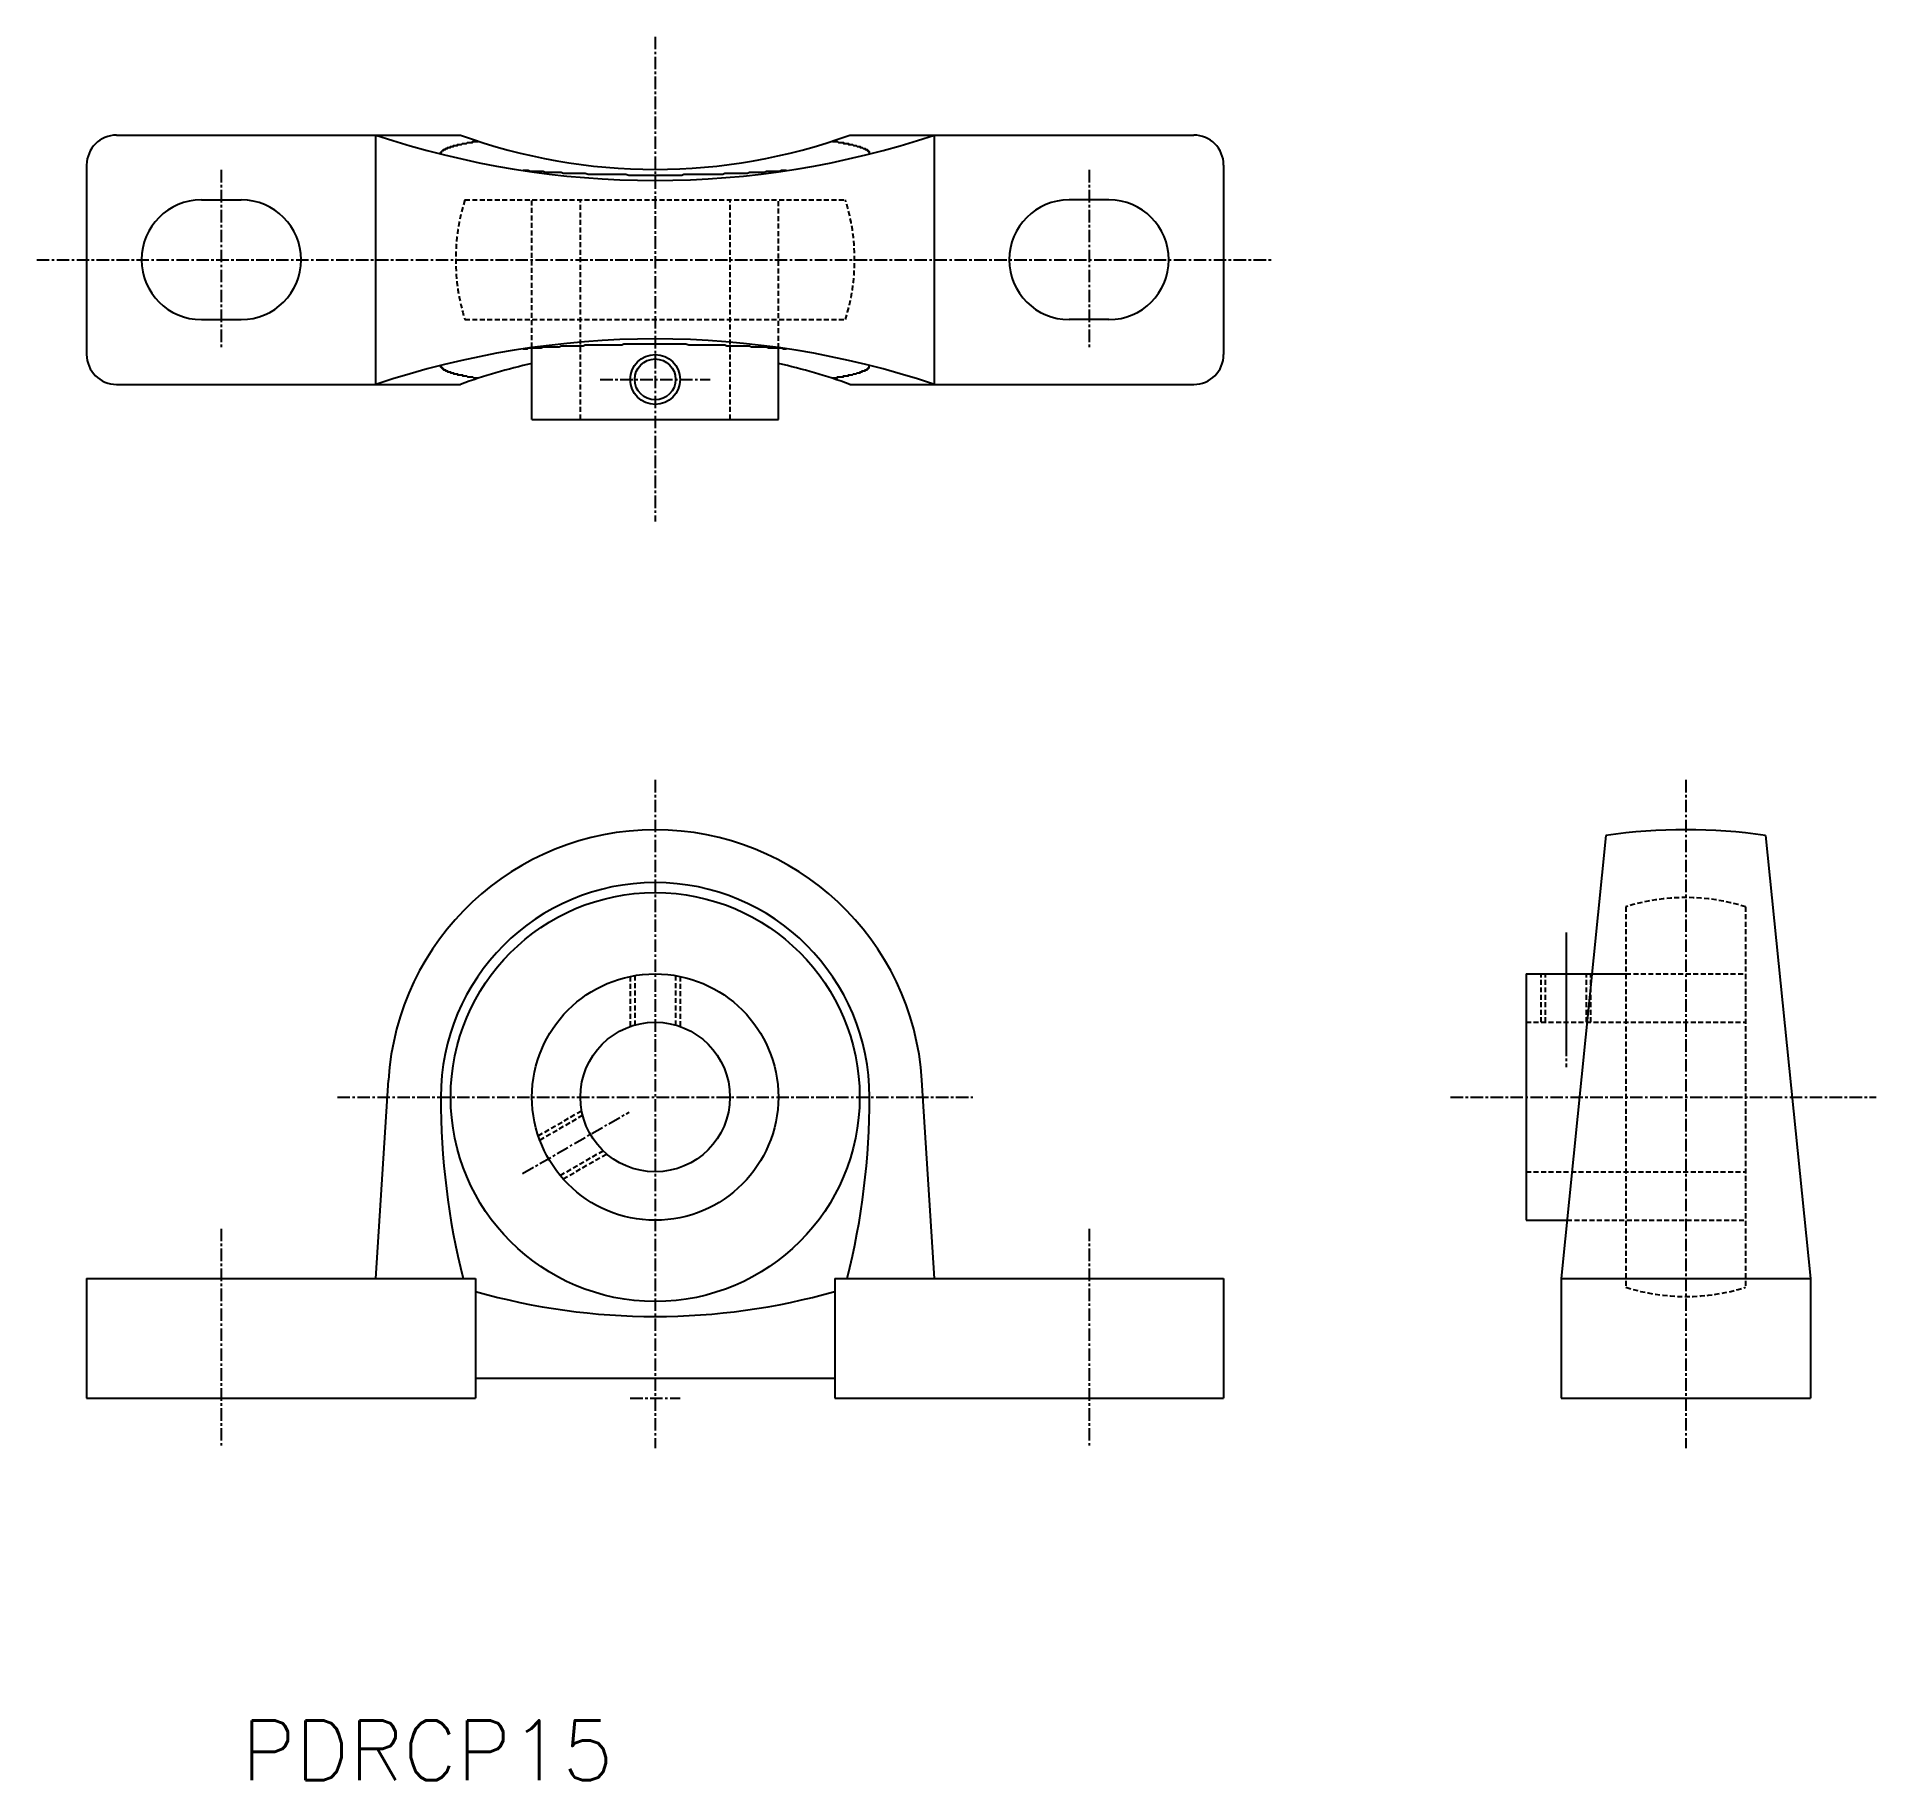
# Model space of a CAD drawing. Extents: x -23759 to -19844, y 30600 to 36356.
# Drawn here: x -23758.9 to -23574.4, y 36181.4 to 36356.2 of the extents above; entities outside this region: 1.
import ezdxf
from ezdxf.enums import TextEntityAlignment as Align

# ---------------------------------------------------------------- set-up
doc = ezdxf.new("R2010")
doc.units = 0
doc.header["$PDMODE"] = 1
doc.linetypes.add('CENTER', pattern=[2, 1.25, -0.25, 0.25, -0.25])
doc.linetypes.add('DASHED', pattern=[0.75, 0.5, -0.25])
doc.layers.get('0').update_dxf_attribs({"linetype": 'CONTINUOUS'})
doc.layers.add('CENTER', color=1, linetype='CENTER')
doc.styles.add('MISUMI', font='txt.shx')

msp = doc.modelspace()

# ---------------------------------------------------------------- linework, layer by layer
at = {"color": 7, "linetype": 'CONTINUOUS'}
for p, q in [((-23750.87, 36346.35), (-23716.39, 36346.35)), ((-23724.87, 36321.35), (-23724.87, 36346.35)), ((-23677.35, 36346.35), (-23642.87, 36346.35)), ((-23668.87, 36321.35), (-23668.87, 36346.35)), ((-23753.87, 36343.35), (-23753.87, 36324.35)), ((-23639.87, 36343.35), (-23639.87, 36324.35)), ((-23742.37, 36339.85), (-23738.37, 36339.85)), ((-23651.37, 36339.85), (-23655.37, 36339.85)), ((-23742.37, 36327.85), (-23738.37, 36327.85)), ((-23651.37, 36327.85), (-23655.37, 36327.85)), ((-23709.22, 36317.85), (-23709.22, 36325.04)), ((-23684.52, 36317.85), (-23684.52, 36324.98)), ((-23750.87, 36321.35), (-23716.39, 36321.35)), ((-23677.35, 36321.35), (-23642.87, 36321.35)), ((-23709.22, 36317.85), (-23684.52, 36317.85)), ((-23601.54, 36276.13), (-23606.04, 36231.7)), ((-23585.54, 36276.13), (-23581.04, 36231.7)), ((-23609.54, 36262.25), (-23609.54, 36237.55)), ((-23609.54, 36262.25), (-23599.54, 36262.25)), ((-23724.87, 36231.7), (-23723.62, 36251.58)), ((-23668.87, 36231.7), (-23670.12, 36251.58)), ((-23609.54, 36237.55), (-23605.45, 36237.55)), ((-23753.87, 36231.7), (-23714.87, 36231.7)), ((-23753.87, 36231.7), (-23753.87, 36219.7)), ((-23714.87, 36231.7), (-23714.87, 36219.7)), ((-23678.87, 36231.7), (-23639.87, 36231.7)), ((-23678.87, 36231.7), (-23678.87, 36219.7)), ((-23639.87, 36231.7), (-23639.87, 36219.7)), ((-23606.04, 36231.7), (-23581.04, 36231.7)), ((-23606.04, 36231.7), (-23606.04, 36219.7)), ((-23581.04, 36231.7), (-23581.04, 36219.7)), ((-23714.87, 36221.7), (-23678.87, 36221.7)), ((-23753.87, 36219.7), (-23714.87, 36219.7)), ((-23678.87, 36219.7), (-23639.87, 36219.7)), ((-23606.04, 36219.7), (-23581.04, 36219.7))]:
    msp.add_line(p, q, dxfattribs=at)
at = {"color": 3, "linetype": 'DASHED'}
for p, q in [((-23715.95, 36339.85), (-23677.79, 36339.85)), ((-23709.22, 36325.04), (-23709.22, 36339.85)), ((-23704.35, 36317.85), (-23704.35, 36339.85)), ((-23689.35, 36317.85), (-23689.35, 36339.85)), ((-23684.52, 36324.98), (-23684.52, 36339.85)), ((-23715.95, 36327.85), (-23677.79, 36327.85)), ((-23599.54, 36268.98), (-23599.54, 36230.82)), ((-23587.54, 36268.98), (-23587.54, 36230.82)), ((-23608.04, 36257.4), (-23608.04, 36262.25)), ((-23607.61, 36257.4), (-23607.61, 36262.25)), ((-23603.48, 36257.4), (-23603.48, 36262.25)), ((-23603.04, 36257.4), (-23603.04, 36262.25)), ((-23599.54, 36262.25), (-23587.54, 36262.25)), ((-23587.54, 36262.25), (-23587.54, 36237.55)), ((-23699.37, 36262), (-23699.37, 36256.97)), ((-23698.92, 36262.08), (-23698.92, 36257.12)), ((-23694.82, 36262.08), (-23694.82, 36257.12)), ((-23694.37, 36262), (-23694.37, 36256.97)), ((-23609.54, 36257.4), (-23587.54, 36257.4)), ((-23708.59, 36246.02), (-23704.24, 36248.53)), ((-23708.44, 36245.59), (-23704.14, 36248.07)), ((-23706.39, 36242.04), (-23702.09, 36244.52)), ((-23706.09, 36241.69), (-23701.74, 36244.2)), ((-23609.54, 36242.4), (-23587.54, 36242.4)), ((-23605.45, 36237.55), (-23587.54, 36237.55))]:
    msp.add_line(p, q, dxfattribs=at)
at = {"color": 7, "linetype": 'CONTINUOUS'}
for points in [[(-23718.4, 36344.5, 0), (-23718.4, 36344.5, 0), (-23718.4, 36344.5, 0), (-23718.4, 36344.5, 0), (-23718.4, 36344.5, 0), (-23718.4, 36344.5, 0), (-23718.4, 36344.5, 0), (-23718.4, 36344.5, 0), (-23718.4, 36344.5, 0), (-23718.4, 36344.5, 0), (-23718.4, 36344.6, 0), (-23718.4, 36344.6, 0), (-23718.4, 36344.6, 0), (-23718.4, 36344.6, 0), (-23718.4, 36344.6, 0), (-23718.3, 36344.6, 0), (-23718.3, 36344.6, 0), (-23718.3, 36344.6, 0), (-23718.3, 36344.6, 0), (-23718.3, 36344.7, 0), (-23718.3, 36344.7, 0), (-23718.3, 36344.7, 0), (-23718.3, 36344.7, 0), (-23718.3, 36344.7, 0), (-23718.3, 36344.7, 0), (-23718.3, 36344.7, 0), (-23718.3, 36344.7, 0), (-23718.3, 36344.7, 0), (-23718.2, 36344.8, 0), (-23718.2, 36344.8, 0), (-23718.2, 36344.8, 0), (-23718.2, 36344.8, 0), (-23718.2, 36344.8, 0), (-23718.2, 36344.8, 0), (-23718.2, 36344.8, 0), (-23718.1, 36344.8, 0), (-23718.1, 36344.8, 0), (-23718.1, 36344.8, 0), (-23718.1, 36344.9, 0), (-23718.1, 36344.9, 0), (-23718.1, 36344.9, 0), (-23718, 36344.9, 0), (-23718, 36344.9, 0), (-23718, 36344.9, 0), (-23718, 36344.9, 0), (-23718, 36344.9, 0), (-23717.9, 36344.9, 0), (-23717.9, 36345, 0), (-23717.9, 36345, 0), (-23717.9, 36345, 0), (-23717.9, 36345, 0), (-23717.8, 36345, 0), (-23717.8, 36345, 0), (-23717.8, 36345, 0), (-23717.8, 36345, 0), (-23717.7, 36345, 0), (-23717.7, 36345, 0), (-23717.7, 36345.1, 0), (-23717.7, 36345.1, 0), (-23717.6, 36345.1, 0), (-23717.6, 36345.1, 0), (-23717.6, 36345.1, 0), (-23717.6, 36345.1, 0), (-23717.5, 36345.1, 0), (-23717.5, 36345.1, 0), (-23717.5, 36345.1, 0), (-23717.4, 36345.1, 0), (-23717.4, 36345.2, 0), (-23717.4, 36345.2, 0), (-23717.3, 36345.2, 0), (-23717.3, 36345.2, 0), (-23717.3, 36345.2, 0), (-23717.2, 36345.2, 0), (-23717.2, 36345.2, 0), (-23717.2, 36345.2, 0), (-23717.1, 36345.2, 0), (-23717.1, 36345.2, 0), (-23717.1, 36345.3, 0), (-23717, 36345.3, 0), (-23717, 36345.3, 0), (-23717, 36345.3, 0), (-23716.9, 36345.3, 0), (-23716.9, 36345.3, 0), (-23716.8, 36345.3, 0), (-23716.8, 36345.3, 0), (-23716.8, 36345.3, 0), (-23716.7, 36345.3, 0), (-23716.7, 36345.4, 0), (-23716.6, 36345.4, 0), (-23716.6, 36345.4, 0), (-23716.6, 36345.4, 0), (-23716.5, 36345.4, 0), (-23716.5, 36345.4, 0), (-23716.4, 36345.4, 0), (-23716.4, 36345.4, 0), (-23716.3, 36345.4, 0), (-23716.3, 36345.4, 0), (-23716.2, 36345.5, 0), (-23716.2, 36345.5, 0), (-23716.2, 36345.5, 0), (-23716.1, 36345.5, 0), (-23716.1, 36345.5, 0), (-23716, 36345.5, 0), (-23716, 36345.5, 0), (-23715.9, 36345.5, 0), (-23715.9, 36345.5, 0), (-23715.8, 36345.5, 0), (-23715.8, 36345.5, 0), (-23715.7, 36345.6, 0), (-23715.7, 36345.6, 0), (-23715.6, 36345.6, 0), (-23715.6, 36345.6, 0), (-23715.5, 36345.6, 0), (-23715.5, 36345.6, 0), (-23715.4, 36345.6, 0), (-23715.3, 36345.6, 0), (-23715.3, 36345.6, 0), (-23715.2, 36345.6, 0), (-23715.2, 36345.7, 0), (-23715.1, 36345.7, 0), (-23715.1, 36345.7, 0), (-23715, 36345.7, 0), (-23715, 36345.7, 0), (-23714.9, 36345.7, 0), (-23714.8, 36345.7, 0), (-23714.8, 36345.7, 0), (-23714.7, 36345.7, 0), (-23714.7, 36345.7, 0), (-23714.6, 36345.7, 0)], [(-23679.1, 36345.7, 0), (-23679.1, 36345.7, 0), (-23679, 36345.7, 0), (-23679, 36345.7, 0), (-23678.9, 36345.7, 0), (-23678.8, 36345.7, 0), (-23678.8, 36345.7, 0), (-23678.7, 36345.7, 0), (-23678.7, 36345.7, 0), (-23678.6, 36345.7, 0), (-23678.6, 36345.7, 0), (-23678.5, 36345.6, 0), (-23678.4, 36345.6, 0), (-23678.4, 36345.6, 0), (-23678.3, 36345.6, 0), (-23678.3, 36345.6, 0), (-23678.2, 36345.6, 0), (-23678.2, 36345.6, 0), (-23678.1, 36345.6, 0), (-23678.1, 36345.6, 0), (-23678, 36345.6, 0), (-23678, 36345.5, 0), (-23677.9, 36345.5, 0), (-23677.9, 36345.5, 0), (-23677.8, 36345.5, 0), (-23677.8, 36345.5, 0), (-23677.7, 36345.5, 0), (-23677.7, 36345.5, 0), (-23677.6, 36345.5, 0), (-23677.6, 36345.5, 0), (-23677.5, 36345.5, 0), (-23677.5, 36345.5, 0), (-23677.5, 36345.4, 0), (-23677.4, 36345.4, 0), (-23677.4, 36345.4, 0), (-23677.3, 36345.4, 0), (-23677.3, 36345.4, 0), (-23677.2, 36345.4, 0), (-23677.2, 36345.4, 0), (-23677.1, 36345.4, 0), (-23677.1, 36345.4, 0), (-23677.1, 36345.4, 0), (-23677, 36345.3, 0), (-23677, 36345.3, 0), (-23676.9, 36345.3, 0), (-23676.9, 36345.3, 0), (-23676.9, 36345.3, 0), (-23676.8, 36345.3, 0), (-23676.8, 36345.3, 0), (-23676.8, 36345.3, 0), (-23676.7, 36345.3, 0), (-23676.7, 36345.3, 0), (-23676.6, 36345.2, 0), (-23676.6, 36345.2, 0), (-23676.6, 36345.2, 0), (-23676.5, 36345.2, 0), (-23676.5, 36345.2, 0), (-23676.5, 36345.2, 0), (-23676.4, 36345.2, 0), (-23676.4, 36345.2, 0), (-23676.4, 36345.2, 0), (-23676.3, 36345.2, 0), (-23676.3, 36345.1, 0), (-23676.3, 36345.1, 0), (-23676.2, 36345.1, 0), (-23676.2, 36345.1, 0), (-23676.2, 36345.1, 0), (-23676.2, 36345.1, 0), (-23676.1, 36345.1, 0), (-23676.1, 36345.1, 0), (-23676.1, 36345.1, 0), (-23676.1, 36345.1, 0), (-23676, 36345, 0), (-23676, 36345, 0), (-23676, 36345, 0), (-23676, 36345, 0), (-23675.9, 36345, 0), (-23675.9, 36345, 0), (-23675.9, 36345, 0), (-23675.9, 36345, 0), (-23675.8, 36345, 0), (-23675.8, 36345, 0), (-23675.8, 36344.9, 0), (-23675.8, 36344.9, 0), (-23675.8, 36344.9, 0), (-23675.7, 36344.9, 0), (-23675.7, 36344.9, 0), (-23675.7, 36344.9, 0), (-23675.7, 36344.9, 0), (-23675.7, 36344.9, 0), (-23675.6, 36344.9, 0), (-23675.6, 36344.8, 0), (-23675.6, 36344.8, 0), (-23675.6, 36344.8, 0), (-23675.6, 36344.8, 0), (-23675.6, 36344.8, 0), (-23675.6, 36344.8, 0), (-23675.5, 36344.8, 0), (-23675.5, 36344.8, 0), (-23675.5, 36344.8, 0), (-23675.5, 36344.8, 0), (-23675.5, 36344.7, 0), (-23675.5, 36344.7, 0), (-23675.5, 36344.7, 0), (-23675.5, 36344.7, 0), (-23675.5, 36344.7, 0), (-23675.4, 36344.7, 0), (-23675.4, 36344.7, 0), (-23675.4, 36344.7, 0), (-23675.4, 36344.7, 0), (-23675.4, 36344.6, 0), (-23675.4, 36344.6, 0), (-23675.4, 36344.6, 0), (-23675.4, 36344.6, 0), (-23675.4, 36344.6, 0), (-23675.4, 36344.6, 0), (-23675.4, 36344.6, 0), (-23675.4, 36344.6, 0), (-23675.4, 36344.6, 0), (-23675.4, 36344.5, 0), (-23675.4, 36344.5, 0), (-23675.4, 36344.5, 0), (-23675.4, 36344.5, 0), (-23675.4, 36344.5, 0), (-23675.4, 36344.5, 0), (-23675.4, 36344.5, 0), (-23675.4, 36344.5, 0), (-23675.4, 36344.5, 0), (-23675.4, 36344.5, 0)], [(-23683.7, 36342.8, 0), (-23683.8, 36342.8, 0), (-23684, 36342.8, 0), (-23684.2, 36342.8, 0), (-23684.4, 36342.7, 0), (-23684.5, 36342.7, 0), (-23684.7, 36342.7, 0), (-23684.9, 36342.7, 0), (-23685.1, 36342.7, 0), (-23685.3, 36342.7, 0), (-23685.5, 36342.7, 0), (-23685.7, 36342.7, 0), (-23685.9, 36342.6, 0), (-23686, 36342.6, 0), (-23686.2, 36342.6, 0), (-23686.4, 36342.6, 0), (-23686.6, 36342.6, 0), (-23686.8, 36342.6, 0), (-23687, 36342.6, 0), (-23687.2, 36342.6, 0), (-23687.4, 36342.6, 0), (-23687.6, 36342.5, 0), (-23687.8, 36342.5, 0), (-23688, 36342.5, 0), (-23688.2, 36342.5, 0), (-23688.4, 36342.5, 0), (-23688.6, 36342.5, 0), (-23688.8, 36342.5, 0), (-23689, 36342.5, 0), (-23689.3, 36342.5, 0), (-23689.5, 36342.5, 0), (-23689.7, 36342.5, 0), (-23689.9, 36342.5, 0), (-23690.1, 36342.4, 0), (-23690.3, 36342.4, 0), (-23690.5, 36342.4, 0), (-23690.7, 36342.4, 0), (-23690.9, 36342.4, 0), (-23691.2, 36342.4, 0), (-23691.4, 36342.4, 0), (-23691.6, 36342.4, 0), (-23691.8, 36342.4, 0), (-23692, 36342.4, 0), (-23692.2, 36342.4, 0), (-23692.5, 36342.4, 0), (-23692.7, 36342.4, 0), (-23692.9, 36342.4, 0), (-23693.1, 36342.4, 0), (-23693.3, 36342.4, 0), (-23693.5, 36342.4, 0), (-23693.8, 36342.4, 0), (-23694, 36342.4, 0), (-23694.2, 36342.3, 0), (-23694.4, 36342.3, 0), (-23694.7, 36342.3, 0), (-23694.9, 36342.3, 0), (-23695.1, 36342.3, 0), (-23695.3, 36342.3, 0), (-23695.5, 36342.3, 0), (-23695.8, 36342.3, 0), (-23696, 36342.3, 0), (-23696.2, 36342.3, 0), (-23696.4, 36342.3, 0), (-23696.6, 36342.3, 0), (-23696.9, 36342.3, 0), (-23697.1, 36342.3, 0), (-23697.3, 36342.3, 0), (-23697.5, 36342.3, 0), (-23697.8, 36342.3, 0), (-23698, 36342.3, 0), (-23698.2, 36342.3, 0), (-23698.4, 36342.3, 0), (-23698.6, 36342.3, 0), (-23698.9, 36342.3, 0), (-23699.1, 36342.3, 0), (-23699.3, 36342.3, 0), (-23699.5, 36342.3, 0), (-23699.8, 36342.4, 0), (-23700, 36342.4, 0), (-23700.2, 36342.4, 0), (-23700.4, 36342.4, 0), (-23700.6, 36342.4, 0), (-23700.9, 36342.4, 0), (-23701.1, 36342.4, 0), (-23701.3, 36342.4, 0), (-23701.5, 36342.4, 0), (-23701.7, 36342.4, 0), (-23701.9, 36342.4, 0), (-23702.2, 36342.4, 0), (-23702.4, 36342.4, 0), (-23702.6, 36342.4, 0), (-23702.8, 36342.4, 0), (-23703, 36342.4, 0), (-23703.2, 36342.4, 0), (-23703.4, 36342.4, 0), (-23703.6, 36342.4, 0), (-23703.9, 36342.5, 0), (-23704.1, 36342.5, 0), (-23704.3, 36342.5, 0), (-23704.5, 36342.5, 0), (-23704.7, 36342.5, 0), (-23704.9, 36342.5, 0), (-23705.1, 36342.5, 0), (-23705.3, 36342.5, 0), (-23705.5, 36342.5, 0), (-23705.7, 36342.5, 0), (-23705.9, 36342.5, 0), (-23706.1, 36342.5, 0), (-23706.3, 36342.6, 0), (-23706.5, 36342.6, 0), (-23706.7, 36342.6, 0), (-23706.9, 36342.6, 0), (-23707.1, 36342.6, 0), (-23707.3, 36342.6, 0), (-23707.5, 36342.6, 0), (-23707.7, 36342.6, 0), (-23707.9, 36342.6, 0), (-23708.1, 36342.7, 0), (-23708.3, 36342.7, 0), (-23708.5, 36342.7, 0), (-23708.6, 36342.7, 0), (-23708.8, 36342.7, 0), (-23709, 36342.7, 0), (-23709.2, 36342.7, 0), (-23709.4, 36342.7, 0), (-23709.6, 36342.8, 0), (-23709.7, 36342.8, 0), (-23709.9, 36342.8, 0), (-23710.1, 36342.8, 0)], [(-23683.7, 36324.9, 0), (-23683.8, 36324.9, 0), (-23684, 36324.9, 0), (-23684.2, 36325, 0), (-23684.4, 36325, 0), (-23684.5, 36325, 0), (-23684.7, 36325, 0), (-23684.9, 36325, 0), (-23685.1, 36325, 0), (-23685.3, 36325, 0), (-23685.5, 36325, 0), (-23685.7, 36325.1, 0), (-23685.9, 36325.1, 0), (-23686, 36325.1, 0), (-23686.2, 36325.1, 0), (-23686.4, 36325.1, 0), (-23686.6, 36325.1, 0), (-23686.8, 36325.1, 0), (-23687, 36325.1, 0), (-23687.2, 36325.1, 0), (-23687.4, 36325.2, 0), (-23687.6, 36325.2, 0), (-23687.8, 36325.2, 0), (-23688, 36325.2, 0), (-23688.2, 36325.2, 0), (-23688.4, 36325.2, 0), (-23688.6, 36325.2, 0), (-23688.8, 36325.2, 0), (-23689, 36325.2, 0), (-23689.3, 36325.2, 0), (-23689.5, 36325.2, 0), (-23689.7, 36325.2, 0), (-23689.9, 36325.3, 0), (-23690.1, 36325.3, 0), (-23690.3, 36325.3, 0), (-23690.5, 36325.3, 0), (-23690.7, 36325.3, 0), (-23690.9, 36325.3, 0), (-23691.2, 36325.3, 0), (-23691.4, 36325.3, 0), (-23691.6, 36325.3, 0), (-23691.8, 36325.3, 0), (-23692, 36325.3, 0), (-23692.2, 36325.3, 0), (-23692.5, 36325.3, 0), (-23692.7, 36325.3, 0), (-23692.9, 36325.3, 0), (-23693.1, 36325.3, 0), (-23693.3, 36325.3, 0), (-23693.5, 36325.3, 0), (-23693.8, 36325.4, 0), (-23694, 36325.4, 0), (-23694.2, 36325.4, 0), (-23694.4, 36325.4, 0), (-23694.7, 36325.4, 0), (-23694.9, 36325.4, 0), (-23695.1, 36325.4, 0), (-23695.3, 36325.4, 0), (-23695.5, 36325.4, 0), (-23695.8, 36325.4, 0), (-23696, 36325.4, 0), (-23696.2, 36325.4, 0), (-23696.4, 36325.4, 0), (-23696.6, 36325.4, 0), (-23696.9, 36325.4, 0), (-23697.1, 36325.4, 0), (-23697.3, 36325.4, 0), (-23697.5, 36325.4, 0), (-23697.8, 36325.4, 0), (-23698, 36325.4, 0), (-23698.2, 36325.4, 0), (-23698.4, 36325.4, 0), (-23698.6, 36325.4, 0), (-23698.9, 36325.4, 0), (-23699.1, 36325.4, 0), (-23699.3, 36325.4, 0), (-23699.5, 36325.4, 0), (-23699.8, 36325.4, 0), (-23700, 36325.4, 0), (-23700.2, 36325.3, 0), (-23700.4, 36325.3, 0), (-23700.6, 36325.3, 0), (-23700.9, 36325.3, 0), (-23701.1, 36325.3, 0), (-23701.3, 36325.3, 0), (-23701.5, 36325.3, 0), (-23701.7, 36325.3, 0), (-23701.9, 36325.3, 0), (-23702.2, 36325.3, 0), (-23702.4, 36325.3, 0), (-23702.6, 36325.3, 0), (-23702.8, 36325.3, 0), (-23703, 36325.3, 0), (-23703.2, 36325.3, 0), (-23703.4, 36325.3, 0), (-23703.6, 36325.3, 0), (-23703.9, 36325.3, 0), (-23704.1, 36325.2, 0), (-23704.3, 36325.2, 0), (-23704.5, 36325.2, 0), (-23704.7, 36325.2, 0), (-23704.9, 36325.2, 0), (-23705.1, 36325.2, 0), (-23705.3, 36325.2, 0), (-23705.5, 36325.2, 0), (-23705.7, 36325.2, 0), (-23705.9, 36325.2, 0), (-23706.1, 36325.2, 0), (-23706.3, 36325.2, 0), (-23706.5, 36325.1, 0), (-23706.7, 36325.1, 0), (-23706.9, 36325.1, 0), (-23707.1, 36325.1, 0), (-23707.3, 36325.1, 0), (-23707.5, 36325.1, 0), (-23707.7, 36325.1, 0), (-23707.9, 36325.1, 0), (-23708.1, 36325.1, 0), (-23708.3, 36325, 0), (-23708.5, 36325, 0), (-23708.6, 36325, 0), (-23708.8, 36325, 0), (-23709, 36325, 0), (-23709.2, 36325, 0), (-23709.4, 36325, 0), (-23709.6, 36325, 0), (-23709.7, 36324.9, 0), (-23709.9, 36324.9, 0), (-23710.1, 36324.9, 0)], [(-23718.4, 36323.3, 0), (-23718.4, 36323.2, 0), (-23718.4, 36323.2, 0), (-23718.4, 36323.2, 0), (-23718.4, 36323.2, 0), (-23718.4, 36323.2, 0), (-23718.4, 36323.2, 0), (-23718.4, 36323.2, 0), (-23718.4, 36323.2, 0), (-23718.4, 36323.2, 0), (-23718.4, 36323.1, 0), (-23718.4, 36323.1, 0), (-23718.4, 36323.1, 0), (-23718.4, 36323.1, 0), (-23718.4, 36323.1, 0), (-23718.3, 36323.1, 0), (-23718.3, 36323.1, 0), (-23718.3, 36323.1, 0), (-23718.3, 36323.1, 0), (-23718.3, 36323.1, 0), (-23718.3, 36323, 0), (-23718.3, 36323, 0), (-23718.3, 36323, 0), (-23718.3, 36323, 0), (-23718.3, 36323, 0), (-23718.3, 36323, 0), (-23718.3, 36323, 0), (-23718.3, 36323, 0), (-23718.2, 36323, 0), (-23718.2, 36322.9, 0), (-23718.2, 36322.9, 0), (-23718.2, 36322.9, 0), (-23718.2, 36322.9, 0), (-23718.2, 36322.9, 0), (-23718.2, 36322.9, 0), (-23718.1, 36322.9, 0), (-23718.1, 36322.9, 0), (-23718.1, 36322.9, 0), (-23718.1, 36322.8, 0), (-23718.1, 36322.8, 0), (-23718.1, 36322.8, 0), (-23718, 36322.8, 0), (-23718, 36322.8, 0), (-23718, 36322.8, 0), (-23718, 36322.8, 0), (-23718, 36322.8, 0), (-23717.9, 36322.8, 0), (-23717.9, 36322.8, 0), (-23717.9, 36322.7, 0), (-23717.9, 36322.7, 0), (-23717.9, 36322.7, 0), (-23717.8, 36322.7, 0), (-23717.8, 36322.7, 0), (-23717.8, 36322.7, 0), (-23717.8, 36322.7, 0), (-23717.7, 36322.7, 0), (-23717.7, 36322.7, 0), (-23717.7, 36322.7, 0), (-23717.7, 36322.6, 0), (-23717.6, 36322.6, 0), (-23717.6, 36322.6, 0), (-23717.6, 36322.6, 0), (-23717.6, 36322.6, 0), (-23717.5, 36322.6, 0), (-23717.5, 36322.6, 0), (-23717.5, 36322.6, 0), (-23717.4, 36322.6, 0), (-23717.4, 36322.5, 0), (-23717.4, 36322.5, 0), (-23717.3, 36322.5, 0), (-23717.3, 36322.5, 0), (-23717.3, 36322.5, 0), (-23717.2, 36322.5, 0), (-23717.2, 36322.5, 0), (-23717.2, 36322.5, 0), (-23717.1, 36322.5, 0), (-23717.1, 36322.5, 0), (-23717.1, 36322.4, 0), (-23717, 36322.4, 0), (-23717, 36322.4, 0), (-23717, 36322.4, 0), (-23716.9, 36322.4, 0), (-23716.9, 36322.4, 0), (-23716.8, 36322.4, 0), (-23716.8, 36322.4, 0), (-23716.8, 36322.4, 0), (-23716.7, 36322.4, 0), (-23716.7, 36322.3, 0), (-23716.6, 36322.3, 0), (-23716.6, 36322.3, 0), (-23716.6, 36322.3, 0), (-23716.5, 36322.3, 0), (-23716.5, 36322.3, 0), (-23716.4, 36322.3, 0), (-23716.4, 36322.3, 0), (-23716.3, 36322.3, 0), (-23716.3, 36322.3, 0), (-23716.2, 36322.3, 0), (-23716.2, 36322.2, 0), (-23716.2, 36322.2, 0), (-23716.1, 36322.2, 0), (-23716.1, 36322.2, 0), (-23716, 36322.2, 0), (-23716, 36322.2, 0), (-23715.9, 36322.2, 0), (-23715.9, 36322.2, 0), (-23715.8, 36322.2, 0), (-23715.8, 36322.2, 0), (-23715.7, 36322.1, 0), (-23715.7, 36322.1, 0), (-23715.6, 36322.1, 0), (-23715.6, 36322.1, 0), (-23715.5, 36322.1, 0), (-23715.5, 36322.1, 0), (-23715.4, 36322.1, 0), (-23715.3, 36322.1, 0), (-23715.3, 36322.1, 0), (-23715.2, 36322.1, 0), (-23715.2, 36322.1, 0), (-23715.1, 36322, 0), (-23715.1, 36322, 0), (-23715, 36322, 0), (-23715, 36322, 0), (-23714.9, 36322, 0), (-23714.8, 36322, 0), (-23714.8, 36322, 0), (-23714.7, 36322, 0), (-23714.7, 36322, 0), (-23714.6, 36322, 0)], [(-23679.1, 36322, 0), (-23679.1, 36322, 0), (-23679, 36322, 0), (-23679, 36322, 0), (-23678.9, 36322, 0), (-23678.8, 36322, 0), (-23678.8, 36322, 0), (-23678.7, 36322, 0), (-23678.7, 36322, 0), (-23678.6, 36322, 0), (-23678.6, 36322.1, 0), (-23678.5, 36322.1, 0), (-23678.4, 36322.1, 0), (-23678.4, 36322.1, 0), (-23678.3, 36322.1, 0), (-23678.3, 36322.1, 0), (-23678.2, 36322.1, 0), (-23678.2, 36322.1, 0), (-23678.1, 36322.1, 0), (-23678.1, 36322.1, 0), (-23678, 36322.1, 0), (-23678, 36322.2, 0), (-23677.9, 36322.2, 0), (-23677.9, 36322.2, 0), (-23677.8, 36322.2, 0), (-23677.8, 36322.2, 0), (-23677.7, 36322.2, 0), (-23677.7, 36322.2, 0), (-23677.6, 36322.2, 0), (-23677.6, 36322.2, 0), (-23677.5, 36322.2, 0), (-23677.5, 36322.3, 0), (-23677.5, 36322.3, 0), (-23677.4, 36322.3, 0), (-23677.4, 36322.3, 0), (-23677.3, 36322.3, 0), (-23677.3, 36322.3, 0), (-23677.2, 36322.3, 0), (-23677.2, 36322.3, 0), (-23677.1, 36322.3, 0), (-23677.1, 36322.3, 0), (-23677.1, 36322.3, 0), (-23677, 36322.4, 0), (-23677, 36322.4, 0), (-23676.9, 36322.4, 0), (-23676.9, 36322.4, 0), (-23676.9, 36322.4, 0), (-23676.8, 36322.4, 0), (-23676.8, 36322.4, 0), (-23676.8, 36322.4, 0), (-23676.7, 36322.4, 0), (-23676.7, 36322.4, 0), (-23676.6, 36322.5, 0), (-23676.6, 36322.5, 0), (-23676.6, 36322.5, 0), (-23676.5, 36322.5, 0), (-23676.5, 36322.5, 0), (-23676.5, 36322.5, 0), (-23676.4, 36322.5, 0), (-23676.4, 36322.5, 0), (-23676.4, 36322.5, 0), (-23676.3, 36322.5, 0), (-23676.3, 36322.6, 0), (-23676.3, 36322.6, 0), (-23676.2, 36322.6, 0), (-23676.2, 36322.6, 0), (-23676.2, 36322.6, 0), (-23676.2, 36322.6, 0), (-23676.1, 36322.6, 0), (-23676.1, 36322.6, 0), (-23676.1, 36322.6, 0), (-23676.1, 36322.7, 0), (-23676, 36322.7, 0), (-23676, 36322.7, 0), (-23676, 36322.7, 0), (-23676, 36322.7, 0), (-23675.9, 36322.7, 0), (-23675.9, 36322.7, 0), (-23675.9, 36322.7, 0), (-23675.9, 36322.7, 0), (-23675.8, 36322.7, 0), (-23675.8, 36322.8, 0), (-23675.8, 36322.8, 0), (-23675.8, 36322.8, 0), (-23675.8, 36322.8, 0), (-23675.7, 36322.8, 0), (-23675.7, 36322.8, 0), (-23675.7, 36322.8, 0), (-23675.7, 36322.8, 0), (-23675.7, 36322.8, 0), (-23675.6, 36322.8, 0), (-23675.6, 36322.9, 0), (-23675.6, 36322.9, 0), (-23675.6, 36322.9, 0), (-23675.6, 36322.9, 0), (-23675.6, 36322.9, 0), (-23675.6, 36322.9, 0), (-23675.5, 36322.9, 0), (-23675.5, 36322.9, 0), (-23675.5, 36322.9, 0), (-23675.5, 36323, 0), (-23675.5, 36323, 0), (-23675.5, 36323, 0), (-23675.5, 36323, 0), (-23675.5, 36323, 0), (-23675.5, 36323, 0), (-23675.4, 36323, 0), (-23675.4, 36323, 0), (-23675.4, 36323, 0), (-23675.4, 36323.1, 0), (-23675.4, 36323.1, 0), (-23675.4, 36323.1, 0), (-23675.4, 36323.1, 0), (-23675.4, 36323.1, 0), (-23675.4, 36323.1, 0), (-23675.4, 36323.1, 0), (-23675.4, 36323.1, 0), (-23675.4, 36323.1, 0), (-23675.4, 36323.1, 0), (-23675.4, 36323.2, 0), (-23675.4, 36323.2, 0), (-23675.4, 36323.2, 0), (-23675.4, 36323.2, 0), (-23675.4, 36323.2, 0), (-23675.4, 36323.2, 0), (-23675.4, 36323.2, 0), (-23675.4, 36323.2, 0), (-23675.4, 36323.2, 0), (-23675.4, 36323.3, 0)]]:
    msp.add_polyline3d(points, dxfattribs=at)
at = {"color": 3, "linetype": 'CONTINUOUS'}
msp.add_circle((-23696.87, 36321.85), 2.5, dxfattribs=at)
at = {"color": 7, "linetype": 'CONTINUOUS'}
for centre, radius in [((-23696.87, 36321.85), 2.05), ((-23696.87, 36249.9), 20.5), ((-23696.87, 36249.9), 12.35), ((-23696.87, 36249.9), 7.5)]:
    msp.add_circle(centre, radius, dxfattribs=at)
for centre, radius, start, end in [((-23750.87, 36343.35), 3, 90, 180), ((-23696.87, 36430.14), 88.34, 251.521, 288.479), ((-23696.87, 36399.91), 57, 249.9775, 290.0225), ((-23642.87, 36343.35), 3, 0, 90), ((-23742.37, 36333.85), 6, 90, 270), ((-23738.37, 36333.85), 6, 270, 90), ((-23655.37, 36333.85), 6, 90, 270), ((-23651.37, 36333.85), 6, 270, 90), ((-23696.87, 36237.57), 88.34, 71.521, 108.479), ((-23750.87, 36324.35), 3, 180, 270), ((-23696.87, 36267.8), 57, 102.5133, 110.0225), ((-23696.87, 36267.8), 57, 69.9775, 77.4867), ((-23642.87, 36324.35), 3, 270, 0), ((-23696.87, 36249.9), 26.8, 3.6056, 176.3944), ((-23593.54, 36219.7), 57, 81.9318, 98.0682), ((-23696.87, 36249.9), 21.5, 0, 180), ((-23643.37, 36249.9), 75, 180, 194.044), ((-23750.37, 36249.9), 75, 345.956, 0), ((-23696.87, 36293.9), 66, 254.1734, 285.8266)]:
    msp.add_arc(centre, radius, start, end, dxfattribs=at)
at = {"color": 3, "linetype": 'DASHED'}
for centre, start, end in [((-23696.87, 36333.85), 162.5424, 197.4576), ((-23696.87, 36333.85), 342.5424, 17.4576), ((-23593.54, 36249.9), 72.5424, 107.4576), ((-23593.54, 36249.9), 252.5424, 287.4576)]:
    msp.add_arc(centre, 20, start, end, dxfattribs=at)
at = {"color": 7, "linetype": 'CONTINUOUS'}
msp.add_point((-19844.35, 30599.58), dxfattribs=at)
at = {"layer": 'CENTER', "color": 1, "linetype": 'CENTER'}
for p, q in [((-23696.87, 36356.21), (-23696.87, 36307.62)), ((-23740.37, 36342.85), (-23740.37, 36324.85)), ((-23653.37, 36342.85), (-23653.37, 36324.85)), ((-23758.87, 36333.85), (-23634.87, 36333.85)), ((-23702.37, 36321.85), (-23691.37, 36321.85)), ((-23696.87, 36281.7), (-23696.87, 36214.7)), ((-23593.54, 36281.7), (-23593.54, 36214.7)), ((-23605.54, 36266.4), (-23605.54, 36254.4)), ((-23605.54, 36265.25), (-23605.54, 36252.9)), ((-23728.72, 36249.9), (-23665.02, 36249.9)), ((-23617.11, 36249.9), (-23574.44, 36249.9)), ((-23710.16, 36242.23), (-23699.47, 36248.4)), ((-23740.37, 36236.7), (-23740.37, 36214.7)), ((-23653.37, 36236.7), (-23653.37, 36214.7)), ((-23699.37, 36219.7), (-23694.37, 36219.7))]:
    msp.add_line(p, q, dxfattribs=at)

# ---------------------------------------------------------------- texts
at = {"color": 7, "linetype": 'CONTINUOUS', "style": 'MISUMI'}
msp.add_text('PDRCP15', height=6, dxfattribs=at).set_placement((-23719.7, 36181.4), align=Align.CENTER)

doc.saveas('drawing.dxf')
